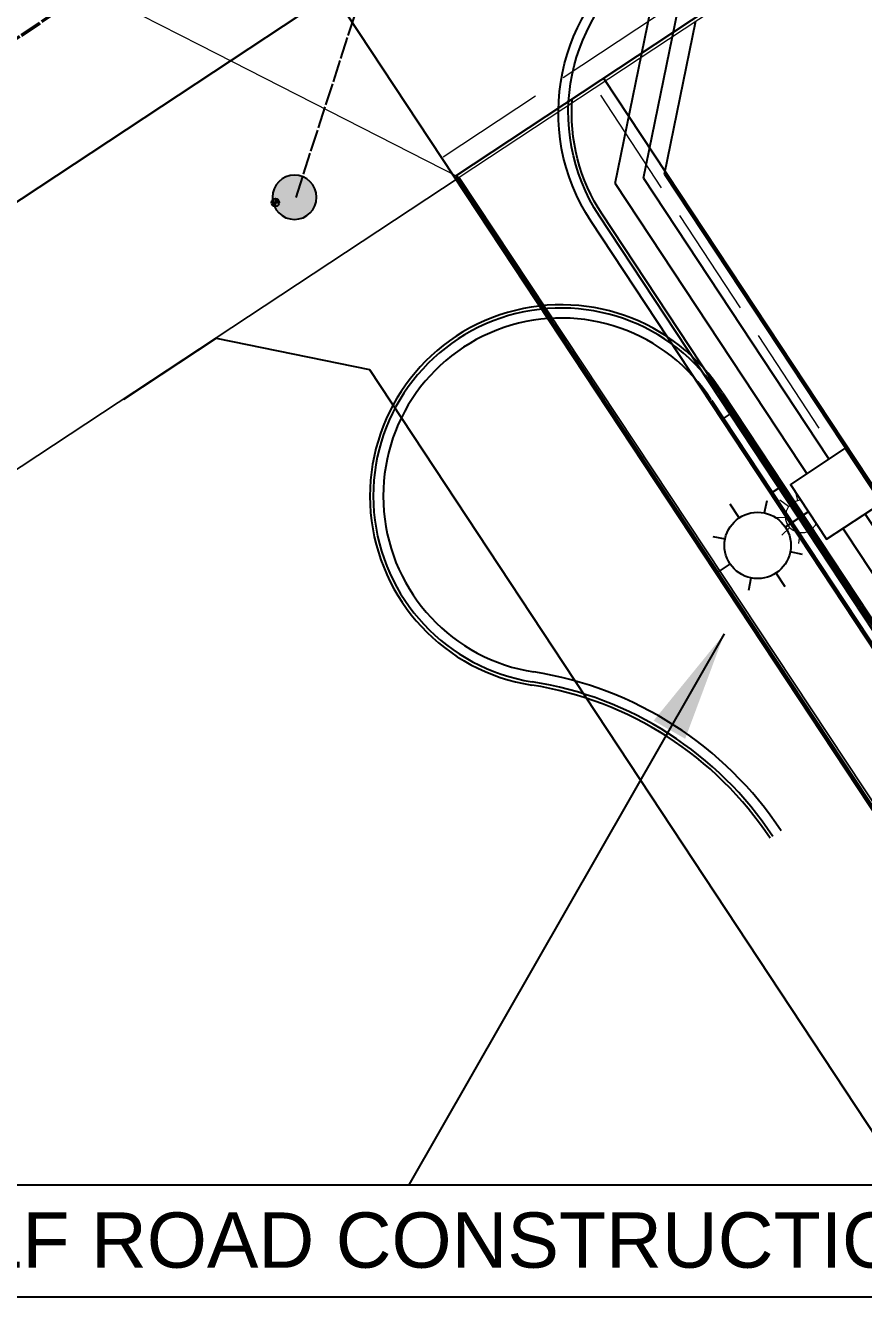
# Model space of a CAD drawing. Header units: metres. Extents: x 302064 to 304096, y 6268242 to 6271990.
# Drawn here: x 302943.7 to 302981.5, y 6271080.1 to 6271138.4 of the extents above; entities that cross this region are included whole.
import ezdxf
from ezdxf.enums import TextEntityAlignment as Align

# ---------------------------------------------------------------- set-up
doc = ezdxf.new("R2010")
doc.units = ezdxf.units.M
for name, pattern in [('Cable Exist OH', [1, 1, 0]), ('IE Trench LV', [6.5, 5, -1.5]), ('IECLTRLV', [6.5, 5, -1.5])]:
    doc.linetypes.add(name, pattern=pattern)
doc.layers.get('0').update_dxf_attribs({"color": 6})
for name, color, linetype in [('_User Miscellaneous1', 7, 'Continuous'), ('_User_LV_Exist', 7, 'Continuous'), ('BDY', 252, 'Continuous'), ('DEVELOP', 2, 'Continuous'), ('Equip_SP_SL_NEW', 7, 'Continuous'), ('Mains_HV_EXT', 1, 'Continuous'), ('Mains_LV_EXT', 5, 'Continuous'), ('Mains_SL_EXT', 3, 'Continuous'), ('ROAD_KERB', 253, 'Continuous'), ('ROAD_KERB-BACK', 8, 'Continuous'), ('ROAD_KERB-LIP', 8, 'Continuous'), ('SupportsOH_SP_TR_HV_LV_SL_EXT', 7, 'Continuous'), ('SupportsUG_SP_LV_SL_NEW', 7, 'Continuous'), ('XR01255_CC_DES$0$FOOTPATH', 252, 'Continuous'), ('XR01255_CC_DES$0$ROAD_CONTROL', 252, 'Continuous'), ('XR01255_CC_DES$0$ROAD_KERB', 252, 'Continuous'), ('XR01255_CC_DES$0$ROAD_KERB-BACK', 252, 'Continuous'), ('XR01255_CC_DES$0$ROAD_KERB-LIP', 252, 'Continuous'), ('XR01255_CC_LOT_LAYOUT$0$F_LOT', 252, 'Continuous'), ('XR01255_CC_LOT_LAYOUT$0$ST1_BDY', 252, 'Continuous'), ('XR01255_CC_SURVEY$0$SERVICES-ELECTRICTY', 1, 'Continuous')]:
    doc.layers.add(name, color=color, linetype=linetype)
for name, color, linetype, lineweight in [('Cadastre Land Parcels_SP_EXT', 7, 'Continuous', 5), ('Cadastre Roads_SP_EXT', 9, 'Continuous', 5), ('LH-LUM-L25', 1, 'Continuous', 0), ('LH-POL-Poles&Pendants', 1, 'Continuous', 0), ('Trench_SP_NEW', 7, 'IECLTRLV', 20)]:
    doc.layers.add(name, color=color, linetype=linetype, lineweight=lineweight)
doc.styles.add('POLE_LABEL', font='arial.ttf')
doc.styles.add('SL_LABEL', font='arial.ttf')
doc.styles.get("Standard").update_dxf_attribs({"font": 'arial.ttf'})
doc.dimstyles.get("Standard").update_dxf_attribs({"dimtxt": 0.18, "dimasz": 0.18, "dimexe": 0.18, "dimexo": 0.0625, "dimgap": 0.09, "dimtad": 0, "dimtih": 1, "dimtoh": 1, "dimdec": 4, "dimzin": 0, "dimdsep": 46, "dimtxsty": 'Standard', "dimcen": 0.09, "dimadec": 0, "dimazin": 0, "dimtfac": 1, "dimtdec": 4, "dimtofl": 0, "dimtmove": 0, "dimatfit": 3, "dimfxl": 1, "dimtolj": 1, "dimtzin": 0, "dimarcsym": 0})

# ---------------------------------------------------------------- blocks, each defined once
blk = doc.blocks.new('POLE_EXT')
blk.add_hatch(color=256).paths.add_polyline_path([(-1, 0, 1), (1, 0, 1)])
blk.add_lwpolyline([(-1, 0, 1), (1, 0, 1)], format="xyb", close=True)
for tag, height, flags, p in [('pNumber', 2.5, 8, (-17.84, 2.067)), ('OWNED_BY', 0.2, 9, (1.355, -0.4)), ('PARENT', 0.2, 9, (1.355, -0.6)), ('SPECIAL_USE', 0.2, 9, (1.355, -0.8)), ('STATE', 0.2, 9, (1.355, -1)), ('USAGE', 0.2, 9, (1.355, -1.2)), ('cLV', 0.2, 9, (1.355, -1.4)), ('hDepth', 0.2, 9, (1.355, -1.6)), ('hDia', 0.2, 9, (1.355, -1.8)), ('cHV', 0.2, 9, (1.355, -2)), ('LBRACKET', 0.2, 9, (1.355, -2.2)), ('LExisting', 0.2, 9, (1.355, -2.4)), ('LANTNUMBER', 0.2, 9, (1.355, -2.6)), ('LOther', 0.2, 9, (1.355, -2.8)), ('LRemove', 0.2, 9, (1.355, -3)), ('cLinedev', 0.2, 9, (1.355, -3.4)), ('LEGEND', 0.2, 9, (1.355, -3.2)), ('pExisting', 0.2, 9, (1.355, -3.8)), ('LOCATION', 0.2, 9, (1.355, -3.6)), ('PFNUMBER', 0.2, 9, (1.355, -4)), ('pFooting', 0.2, 9, (1.355, -4.4)), ('pNew', 0.2, 9, (1.355, -4.6)), ('NEWPFNUMBER', 0.2, 9, (1.355, -4.2)), ('pRelocate', 0.2, 9, (1.355, -5)), ('pRemove', 0.2, 9, (1.355, -5.2)), ('pReplace', 0.2, 9, (1.355, -5.4)), ('pStay', 0.2, 9, (1.355, -5.6)), ('pType', 0.2, 9, (1.355, -5.8)), ('cspan', 0.2, 9, (1.355, -6)), ('STREETNAME', 0.2, 9, (1.355, -6.2)), ('SUBURB', 0.2, 9, (1.355, -6.4)), ('OPERATED_BY', 0.2, 9, (1.355, -7.014)), ('NOTES', 0.2, 9, (1.355, -6.6)), ('MAINTAINED_BY', 0.2, 9, (1.355, -6.814))]:
    blk.add_attdef(tag, text='', height=height, dxfattribs=dict(flags=flags)).set_placement(p, align=Align.MIDDLE_LEFT)
at = {"style": 'POLE_LABEL'}
for tag, height, flags, p in [('ASSET_NUM', 2.5, 8, (2, 2)), ('STRUCTURE_PLANT_NUMBER', 0.2, 9, (1.355, 0.028)), ('STREET_CODE', 0.2, 9, (1.355, -0.2))]:
    blk.add_attdef(tag, text='', height=height, dxfattribs=dict(at, flags=flags)).set_placement(p, align=Align.MIDDLE_LEFT)
at = {"flags": 1}
blk.add_attdef('Z', (1.355, -7.328), '', height=0.2, dxfattribs=at)
blk = doc.blocks.new('A$C6F1F0823')
at = {"layer": 'BDY'}
for p, q in [((3.882, 91.562, 46.5), (66.677, 133.145, 46.5)), ((3.882, 91.562), (66.677, 133.145)), ((10.552, 95.979), (71.022, 4.408)), ((3.882, 91.562), (64.346, 0))]:
    blk.add_line(p, q, dxfattribs=at)
at = {"layer": 'ROAD_KERB'}
blk.add_line((15.803, 81.676), (67.828, 2.893), dxfattribs=at)
blk.add_lwpolyline([(16.354, 80.841), (18.559, 77.503)], dxfattribs=at)
blk.add_lwpolyline([(16.354, 80.841), (18.559, 77.503)], dxfattribs=at)
blk.add_lwpolyline([(16.354, 80.841), (18.559, 77.503)], dxfattribs=at)
blk.add_lwpolyline([(16.354, 80.841), (18.559, 77.503)], dxfattribs=at)
blk.add_lwpolyline([(16.354, 80.841), (18.559, 77.503)], dxfattribs=at)
blk.add_lwpolyline([(16.354, 80.841), (18.559, 77.503)], dxfattribs=at)
blk.add_lwpolyline([(16.354, 80.841), (18.559, 77.503)], dxfattribs=at)
blk.add_lwpolyline([(16.354, 80.841), (18.559, 77.503)], dxfattribs=at)
blk.add_lwpolyline([(16.354, 80.841), (18.559, 77.503)], dxfattribs=at)
blk.add_lwpolyline([(16.354, 80.841), (18.559, 77.503)], dxfattribs=at)
blk.add_lwpolyline([(16.354, 80.841), (18.559, 77.503)], dxfattribs=at)
blk.add_lwpolyline([(16.354, 80.841), (18.559, 77.503)], dxfattribs=at)
blk.add_lwpolyline([(16.354, 80.841), (18.559, 77.503)], dxfattribs=at)
blk.add_lwpolyline([(16.354, 80.841), (18.559, 77.503)], dxfattribs=at)
blk.add_lwpolyline([(16.354, 80.841), (18.559, 77.503)], dxfattribs=at)
blk.add_lwpolyline([(16.354, 80.841), (18.559, 77.503)], dxfattribs=at)
blk.add_lwpolyline([(16.354, 80.841), (18.559, 77.503)], dxfattribs=at)
blk.add_lwpolyline([(16.354, 80.841), (18.559, 77.503)], dxfattribs=at)
blk.add_lwpolyline([(16.354, 80.841), (18.559, 77.503)], dxfattribs=at)
blk.add_lwpolyline([(16.354, 80.841), (18.559, 77.503)], dxfattribs=at)
blk.add_lwpolyline([(16.354, 80.841), (18.559, 77.503)], dxfattribs=at)
blk.add_lwpolyline([(16.354, 80.841), (18.559, 77.503)], dxfattribs=at)
blk.add_lwpolyline([(16.354, 80.841), (18.559, 77.503)], dxfattribs=at)
blk.add_lwpolyline([(16.354, 80.841), (18.559, 77.503)], dxfattribs=at)
blk.add_lwpolyline([(16.354, 80.841), (18.559, 77.503)], dxfattribs=at)
blk.add_lwpolyline([(16.354, 80.841), (18.559, 77.503)], dxfattribs=at)
blk.add_lwpolyline([(16.354, 80.841), (18.559, 77.503)], dxfattribs=at)
blk.add_lwpolyline([(16.354, 80.841), (18.559, 77.503)], dxfattribs=at)
blk.add_lwpolyline([(16.354, 80.841), (18.559, 77.503)], dxfattribs=at)
blk.add_lwpolyline([(16.354, 80.841), (18.559, 77.503)], dxfattribs=at)
blk.add_lwpolyline([(16.354, 80.841), (18.559, 77.503)], dxfattribs=at)
blk.add_lwpolyline([(16.354, 80.841), (18.559, 77.503)], dxfattribs=at)
blk.add_lwpolyline([(16.354, 80.841), (18.559, 77.503)], dxfattribs=at)
blk.add_lwpolyline([(16.354, 80.841), (18.559, 77.503)], dxfattribs=at)
blk.add_lwpolyline([(16.354, 80.841), (18.559, 77.503)], dxfattribs=at)
blk.add_lwpolyline([(16.354, 80.841), (18.559, 77.503)], dxfattribs=at)
blk.add_lwpolyline([(16.354, 80.841), (18.559, 77.503)], dxfattribs=at)
blk.add_lwpolyline([(16.354, 80.841), (18.559, 77.503)], dxfattribs=at)
blk.add_lwpolyline([(16.354, 80.841), (18.559, 77.503)], dxfattribs=at)
blk.add_lwpolyline([(16.354, 80.841), (18.559, 77.503)], dxfattribs=at)
blk.add_lwpolyline([(16.354, 80.841), (18.559, 77.503)], dxfattribs=at)
blk.add_lwpolyline([(16.354, 80.841), (18.559, 77.503)], dxfattribs=at)
blk.add_lwpolyline([(16.354, 80.841), (18.559, 77.503)], dxfattribs=at)
blk.add_lwpolyline([(16.354, 80.841), (18.559, 77.503)], dxfattribs=at)
blk.add_lwpolyline([(16.354, 80.841), (18.559, 77.503)], dxfattribs=at)
blk.add_lwpolyline([(16.354, 80.841), (18.559, 77.503)], dxfattribs=at)
blk.add_lwpolyline([(16.354, 80.841), (18.559, 77.503)], dxfattribs=at)
blk.add_lwpolyline([(16.354, 80.841), (18.559, 77.503)], dxfattribs=at)
blk.add_lwpolyline([(16.354, 80.841), (18.559, 77.503)], dxfattribs=at)
blk.add_lwpolyline([(16.354, 80.841), (18.559, 77.503)], dxfattribs=at)
for centre, radius, start, end in [((8.647, 77.089), 8.5, 32.61849, 261.10125), ((4.858, 52.883), 16, 33.43927, 81.10125)]:
    blk.add_arc(centre, radius, start, end, dxfattribs=at)
at = {"layer": 'ROAD_KERB-BACK'}
blk.add_line((15.928, 81.759), (68.227, 2.562), dxfattribs=at)
for points in [[(16.379, 80.858), (16.63, 80.424)], [(16.379, 80.858), (16.63, 80.424)], [(16.379, 80.858), (16.63, 80.424)], [(16.379, 80.858), (16.63, 80.424)], [(16.379, 80.858), (16.63, 80.424)], [(16.379, 80.858), (16.63, 80.424)], [(16.379, 80.858), (16.63, 80.424)], [(16.379, 80.858), (16.63, 80.424)], [(16.379, 80.858), (16.63, 80.424)], [(16.379, 80.858), (16.63, 80.424)], [(16.379, 80.858), (16.63, 80.424)], [(16.379, 80.858), (16.63, 80.424)], [(16.379, 80.858), (16.63, 80.424)], [(16.379, 80.858), (16.63, 80.424)], [(16.379, 80.858), (16.63, 80.424)], [(16.379, 80.858), (16.63, 80.424)], [(16.379, 80.858), (16.63, 80.424)], [(16.379, 80.858), (16.63, 80.424)], [(16.379, 80.858), (16.63, 80.424)], [(16.379, 80.858), (16.63, 80.424)], [(16.379, 80.858), (16.63, 80.424)], [(16.379, 80.858), (16.63, 80.424)], [(16.379, 80.858), (16.63, 80.424)], [(16.379, 80.858), (16.63, 80.424)], [(16.379, 80.858), (16.63, 80.424)], [(16.379, 80.858), (16.63, 80.424)], [(16.379, 80.858), (16.63, 80.424)], [(16.379, 80.858), (16.63, 80.424)], [(16.379, 80.858), (16.63, 80.424)], [(16.379, 80.858), (16.63, 80.424)], [(16.379, 80.858), (16.63, 80.424)], [(16.379, 80.858), (16.63, 80.424)], [(16.379, 80.858), (16.63, 80.424)], [(16.379, 80.858), (16.63, 80.424)], [(16.379, 80.858), (16.63, 80.424)], [(16.379, 80.858), (16.63, 80.424)], [(16.379, 80.858), (16.63, 80.424)], [(16.379, 80.858), (16.63, 80.424)], [(16.379, 80.858), (16.63, 80.424)], [(16.379, 80.858), (16.63, 80.424)], [(16.379, 80.858), (16.63, 80.424)], [(16.379, 80.858), (16.63, 80.424)], [(16.379, 80.858), (16.63, 80.424)], [(16.379, 80.858), (16.63, 80.424)], [(16.379, 80.858), (16.63, 80.424)], [(16.379, 80.858), (16.63, 80.424)], [(16.379, 80.858), (16.63, 80.424)], [(16.379, 80.858), (16.63, 80.424)], [(16.379, 80.858), (16.63, 80.424)], [(16.379, 80.858), (16.63, 80.424)], [(16.479, 80.924), (18.684, 77.586)], [(16.479, 80.924), (18.684, 77.586)], [(16.479, 80.924), (18.684, 77.586)], [(16.479, 80.924), (18.684, 77.586)], [(16.479, 80.924), (18.684, 77.586)], [(16.479, 80.924), (18.684, 77.586)], [(16.479, 80.924), (18.684, 77.586)], [(16.479, 80.924), (18.684, 77.586)], [(16.479, 80.924), (18.684, 77.586)], [(16.479, 80.924), (18.684, 77.586)], [(16.479, 80.924), (18.684, 77.586)], [(16.479, 80.924), (18.684, 77.586)], [(16.479, 80.924), (18.684, 77.586)], [(16.479, 80.924), (18.684, 77.586)], [(16.479, 80.924), (18.684, 77.586)], [(16.479, 80.924), (18.684, 77.586)], [(16.479, 80.924), (18.684, 77.586)], [(16.479, 80.924), (18.684, 77.586)], [(16.479, 80.924), (18.684, 77.586)], [(16.479, 80.924), (18.684, 77.586)], [(16.479, 80.924), (18.684, 77.586)], [(16.479, 80.924), (18.684, 77.586)], [(16.479, 80.924), (18.684, 77.586)], [(16.479, 80.924), (18.684, 77.586)], [(16.479, 80.924), (18.684, 77.586)], [(16.479, 80.924), (18.684, 77.586)], [(16.479, 80.924), (18.684, 77.586)], [(16.479, 80.924), (18.684, 77.586)], [(16.479, 80.924), (18.684, 77.586)], [(16.479, 80.924), (18.684, 77.586)], [(16.479, 80.924), (18.684, 77.586)], [(16.479, 80.924), (18.684, 77.586)], [(16.479, 80.924), (18.684, 77.586)], [(16.479, 80.924), (18.684, 77.586)], [(16.479, 80.924), (18.684, 77.586)], [(16.479, 80.924), (18.684, 77.586)], [(16.479, 80.924), (18.684, 77.586)], [(16.479, 80.924), (18.684, 77.586)], [(16.479, 80.924), (18.684, 77.586)], [(16.479, 80.924), (18.684, 77.586)], [(16.479, 80.924), (18.684, 77.586)], [(16.479, 80.924), (18.684, 77.586)], [(16.479, 80.924), (18.684, 77.586)], [(16.479, 80.924), (18.684, 77.586)], [(16.479, 80.924), (18.684, 77.586)], [(16.479, 80.924), (18.684, 77.586)], [(16.479, 80.924), (18.684, 77.586)], [(16.479, 80.924), (18.684, 77.586)], [(16.479, 80.924), (18.684, 77.586)], [(16.479, 80.924), (18.684, 77.586)], [(16.63, 80.424), (16.755, 80.507)], [(16.63, 80.424), (16.755, 80.507)], [(16.63, 80.424), (16.755, 80.507)], [(16.63, 80.424), (16.755, 80.507)], [(16.63, 80.424), (16.755, 80.507)], [(16.63, 80.424), (16.755, 80.507)], [(16.63, 80.424), (16.755, 80.507)], [(16.63, 80.424), (16.755, 80.507)], [(16.63, 80.424), (16.755, 80.507)], [(16.63, 80.424), (16.755, 80.507)], [(16.63, 80.424), (16.755, 80.507)], [(16.63, 80.424), (16.755, 80.507)], [(16.63, 80.424), (16.755, 80.507)], [(16.63, 80.424), (16.755, 80.507)], [(16.63, 80.424), (16.755, 80.507)], [(16.63, 80.424), (16.755, 80.507)], [(16.63, 80.424), (16.755, 80.507)], [(16.63, 80.424), (16.755, 80.507)], [(16.63, 80.424), (16.755, 80.507)], [(16.63, 80.424), (16.755, 80.507)], [(16.63, 80.424), (16.755, 80.507)], [(16.63, 80.424), (16.755, 80.507)], [(16.63, 80.424), (16.755, 80.507)], [(16.63, 80.424), (16.755, 80.507)], [(16.63, 80.424), (16.755, 80.507)], [(16.63, 80.424), (16.755, 80.507)], [(16.63, 80.424), (16.755, 80.507)], [(16.63, 80.424), (16.755, 80.507)], [(16.63, 80.424), (16.755, 80.507)], [(16.63, 80.424), (16.755, 80.507)], [(16.63, 80.424), (16.755, 80.507)], [(16.63, 80.424), (16.755, 80.507)], [(16.63, 80.424), (16.755, 80.507)], [(16.63, 80.424), (16.755, 80.507)], [(16.63, 80.424), (16.755, 80.507)], [(16.63, 80.424), (16.755, 80.507)], [(16.63, 80.424), (16.755, 80.507)], [(16.63, 80.424), (16.755, 80.507)], [(16.63, 80.424), (16.755, 80.507)], [(16.63, 80.424), (16.755, 80.507)], [(16.63, 80.424), (16.755, 80.507)], [(16.63, 80.424), (16.755, 80.507)], [(16.63, 80.424), (16.755, 80.507)], [(16.63, 80.424), (16.755, 80.507)], [(16.63, 80.424), (16.755, 80.507)], [(16.63, 80.424), (16.755, 80.507)], [(16.63, 80.424), (16.755, 80.507)], [(16.63, 80.424), (16.755, 80.507)], [(16.63, 80.424), (16.755, 80.507)], [(16.63, 80.424), (16.755, 80.507)], [(18.283, 77.921), (18.408, 78.003)], [(18.283, 77.921), (18.408, 78.003)], [(18.283, 77.921), (18.408, 78.003)], [(18.283, 77.921), (18.408, 78.003)], [(18.283, 77.921), (18.408, 78.003)], [(18.283, 77.921), (18.408, 78.003)], [(18.283, 77.921), (18.408, 78.003)], [(18.283, 77.921), (18.408, 78.003)], [(18.283, 77.921), (18.408, 78.003)], [(18.283, 77.921), (18.408, 78.003)], [(18.283, 77.921), (18.408, 78.003)], [(18.283, 77.921), (18.408, 78.003)], [(18.283, 77.921), (18.408, 78.003)], [(18.283, 77.921), (18.408, 78.003)], [(18.283, 77.921), (18.408, 78.003)], [(18.283, 77.921), (18.408, 78.003)], [(18.283, 77.921), (18.408, 78.003)], [(18.283, 77.921), (18.408, 78.003)], [(18.283, 77.921), (18.408, 78.003)], [(18.283, 77.921), (18.408, 78.003)], [(18.283, 77.921), (18.408, 78.003)], [(18.283, 77.921), (18.408, 78.003)], [(18.283, 77.921), (18.408, 78.003)], [(18.283, 77.921), (18.408, 78.003)], [(18.283, 77.921), (18.408, 78.003)], [(18.283, 77.921), (18.408, 78.003)], [(18.283, 77.921), (18.408, 78.003)], [(18.283, 77.921), (18.408, 78.003)], [(18.283, 77.921), (18.408, 78.003)], [(18.283, 77.921), (18.408, 78.003)], [(18.283, 77.921), (18.408, 78.003)], [(18.283, 77.921), (18.408, 78.003)], [(18.283, 77.921), (18.408, 78.003)], [(18.283, 77.921), (18.408, 78.003)], [(18.283, 77.921), (18.408, 78.003)], [(18.283, 77.921), (18.408, 78.003)], [(18.283, 77.921), (18.408, 78.003)], [(18.283, 77.921), (18.408, 78.003)], [(18.283, 77.921), (18.408, 78.003)], [(18.283, 77.921), (18.408, 78.003)], [(18.283, 77.921), (18.408, 78.003)], [(18.283, 77.921), (18.408, 78.003)], [(18.283, 77.921), (18.408, 78.003)], [(18.283, 77.921), (18.408, 78.003)], [(18.283, 77.921), (18.408, 78.003)], [(18.283, 77.921), (18.408, 78.003)], [(18.283, 77.921), (18.408, 78.003)], [(18.283, 77.921), (18.408, 78.003)], [(18.283, 77.921), (18.408, 78.003)], [(18.283, 77.921), (18.408, 78.003)], [(18.283, 77.921), (18.584, 77.52)], [(18.283, 77.921), (18.584, 77.52)], [(18.283, 77.921), (18.584, 77.52)], [(18.283, 77.921), (18.584, 77.52)], [(18.283, 77.921), (18.584, 77.52)], [(18.283, 77.921), (18.584, 77.52)], [(18.283, 77.921), (18.584, 77.52)], [(18.283, 77.921), (18.584, 77.52)], [(18.283, 77.921), (18.584, 77.52)], [(18.283, 77.921), (18.584, 77.52)], [(18.283, 77.921), (18.584, 77.52)], [(18.283, 77.921), (18.584, 77.52)], [(18.283, 77.921), (18.584, 77.52)], [(18.283, 77.921), (18.584, 77.52)], [(18.283, 77.921), (18.584, 77.52)], [(18.283, 77.921), (18.584, 77.52)], [(18.283, 77.921), (18.584, 77.52)], [(18.283, 77.921), (18.584, 77.52)], [(18.283, 77.921), (18.584, 77.52)], [(18.283, 77.921), (18.584, 77.52)], [(18.283, 77.921), (18.584, 77.52)], [(18.283, 77.921), (18.584, 77.52)], [(18.283, 77.921), (18.584, 77.52)], [(18.283, 77.921), (18.584, 77.52)], [(18.283, 77.921), (18.584, 77.52)], [(18.283, 77.921), (18.584, 77.52)], [(18.283, 77.921), (18.584, 77.52)], [(18.283, 77.921), (18.584, 77.52)], [(18.283, 77.921), (18.584, 77.52)], [(18.283, 77.921), (18.584, 77.52)], [(18.283, 77.921), (18.584, 77.52)], [(18.283, 77.921), (18.584, 77.52)], [(18.283, 77.921), (18.584, 77.52)], [(18.283, 77.921), (18.584, 77.52)], [(18.283, 77.921), (18.584, 77.52)], [(18.283, 77.921), (18.584, 77.52)], [(18.283, 77.921), (18.584, 77.52)], [(18.283, 77.921), (18.584, 77.52)], [(18.283, 77.921), (18.584, 77.52)], [(18.283, 77.921), (18.584, 77.52)], [(18.283, 77.921), (18.584, 77.52)], [(18.283, 77.921), (18.584, 77.52)], [(18.283, 77.921), (18.584, 77.52)], [(18.283, 77.921), (18.584, 77.52)], [(18.283, 77.921), (18.584, 77.52)], [(18.283, 77.921), (18.584, 77.52)], [(18.283, 77.921), (18.584, 77.52)], [(18.283, 77.921), (18.584, 77.52)], [(18.283, 77.921), (18.584, 77.52)], [(18.283, 77.921), (18.584, 77.52)]]:
    blk.add_lwpolyline(points, dxfattribs=at)
for centre, radius, start, end in [((8.647, 77.089), 8.65, 32.61849, 261.10125), ((4.858, 52.883), 15.85, 33.43927, 81.10125)]:
    blk.add_arc(centre, radius, start, end, dxfattribs=at)
at = {"layer": 'ROAD_KERB-LIP'}
blk.add_line((15.428, 81.428), (67.453, 2.645), dxfattribs=at)
for points in [[(15.979, 80.593), (16.479, 80.924)], [(15.979, 80.593), (16.479, 80.924)], [(15.979, 80.593), (16.479, 80.924)], [(15.979, 80.593), (16.479, 80.924)], [(15.979, 80.593), (16.479, 80.924)], [(15.979, 80.593), (16.479, 80.924)], [(15.979, 80.593), (16.479, 80.924)], [(15.979, 80.593), (16.479, 80.924)], [(15.979, 80.593), (16.479, 80.924)], [(15.979, 80.593), (16.479, 80.924)], [(15.979, 80.593), (16.479, 80.924)], [(15.979, 80.593), (16.479, 80.924)], [(15.979, 80.593), (16.479, 80.924)], [(15.979, 80.593), (16.479, 80.924)], [(15.979, 80.593), (16.479, 80.924)], [(15.979, 80.593), (16.479, 80.924)], [(15.979, 80.593), (16.479, 80.924)], [(15.979, 80.593), (16.479, 80.924)], [(15.979, 80.593), (16.479, 80.924)], [(15.979, 80.593), (16.479, 80.924)], [(15.979, 80.593), (16.479, 80.924)], [(15.979, 80.593), (16.479, 80.924)], [(15.979, 80.593), (16.479, 80.924)], [(15.979, 80.593), (16.479, 80.924)], [(15.979, 80.593), (16.479, 80.924)], [(15.979, 80.593), (16.479, 80.924)], [(15.979, 80.593), (16.479, 80.924)], [(15.979, 80.593), (16.479, 80.924)], [(15.979, 80.593), (16.479, 80.924)], [(15.979, 80.593), (16.479, 80.924)], [(15.979, 80.593), (16.479, 80.924)], [(15.979, 80.593), (16.479, 80.924)], [(15.979, 80.593), (16.479, 80.924)], [(15.979, 80.593), (16.479, 80.924)], [(15.979, 80.593), (16.479, 80.924)], [(15.979, 80.593), (16.479, 80.924)], [(15.979, 80.593), (16.479, 80.924)], [(15.979, 80.593), (16.479, 80.924)], [(15.979, 80.593), (16.479, 80.924)], [(15.979, 80.593), (16.479, 80.924)], [(15.979, 80.593), (16.479, 80.924)], [(15.979, 80.593), (16.479, 80.924)], [(15.979, 80.593), (16.479, 80.924)], [(15.979, 80.593), (16.479, 80.924)], [(15.979, 80.593), (16.479, 80.924)], [(15.979, 80.593), (16.479, 80.924)], [(15.979, 80.593), (16.479, 80.924)], [(15.979, 80.593), (16.479, 80.924)], [(15.979, 80.593), (16.479, 80.924)], [(15.979, 80.593), (16.479, 80.924)], [(15.979, 80.593), (18.183, 77.256)], [(15.979, 80.593), (18.183, 77.256)], [(15.979, 80.593), (18.183, 77.256)], [(15.979, 80.593), (18.183, 77.256)], [(15.979, 80.593), (18.183, 77.256)], [(15.979, 80.593), (18.183, 77.256)], [(15.979, 80.593), (18.183, 77.256)], [(15.979, 80.593), (18.183, 77.256)], [(15.979, 80.593), (18.183, 77.256)], [(15.979, 80.593), (18.183, 77.256)], [(15.979, 80.593), (18.183, 77.256)], [(15.979, 80.593), (18.183, 77.256)], [(15.979, 80.593), (18.183, 77.256)], [(15.979, 80.593), (18.183, 77.256)], [(15.979, 80.593), (18.183, 77.256)], [(15.979, 80.593), (18.183, 77.256)], [(15.979, 80.593), (18.183, 77.256)], [(15.979, 80.593), (18.183, 77.256)], [(15.979, 80.593), (18.183, 77.256)], [(15.979, 80.593), (18.183, 77.256)], [(15.979, 80.593), (18.183, 77.256)], [(15.979, 80.593), (18.183, 77.256)], [(15.979, 80.593), (18.183, 77.256)], [(15.979, 80.593), (18.183, 77.256)], [(15.979, 80.593), (18.183, 77.256)], [(15.979, 80.593), (18.183, 77.256)], [(15.979, 80.593), (18.183, 77.256)], [(15.979, 80.593), (18.183, 77.256)], [(15.979, 80.593), (18.183, 77.256)], [(15.979, 80.593), (18.183, 77.256)], [(15.979, 80.593), (18.183, 77.256)], [(15.979, 80.593), (18.183, 77.256)], [(15.979, 80.593), (18.183, 77.256)], [(15.979, 80.593), (18.183, 77.256)], [(15.979, 80.593), (18.183, 77.256)], [(15.979, 80.593), (18.183, 77.256)], [(15.979, 80.593), (18.183, 77.256)], [(15.979, 80.593), (18.183, 77.256)], [(15.979, 80.593), (18.183, 77.256)], [(15.979, 80.593), (18.183, 77.256)], [(15.979, 80.593), (18.183, 77.256)], [(15.979, 80.593), (18.183, 77.256)], [(15.979, 80.593), (18.183, 77.256)], [(15.979, 80.593), (18.183, 77.256)], [(15.979, 80.593), (18.183, 77.256)], [(15.979, 80.593), (18.183, 77.256)], [(15.979, 80.593), (18.183, 77.256)], [(15.979, 80.593), (18.183, 77.256)], [(15.979, 80.593), (18.183, 77.256)], [(15.979, 80.593), (18.183, 77.256)], [(18.684, 77.586), (18.183, 77.256)], [(18.684, 77.586), (18.183, 77.256)], [(18.684, 77.586), (18.183, 77.256)], [(18.684, 77.586), (18.183, 77.256)], [(18.684, 77.586), (18.183, 77.256)], [(18.684, 77.586), (18.183, 77.256)], [(18.684, 77.586), (18.183, 77.256)], [(18.684, 77.586), (18.183, 77.256)], [(18.684, 77.586), (18.183, 77.256)], [(18.684, 77.586), (18.183, 77.256)], [(18.684, 77.586), (18.183, 77.256)], [(18.684, 77.586), (18.183, 77.256)], [(18.684, 77.586), (18.183, 77.256)], [(18.684, 77.586), (18.183, 77.256)], [(18.684, 77.586), (18.183, 77.256)], [(18.684, 77.586), (18.183, 77.256)], [(18.684, 77.586), (18.183, 77.256)], [(18.684, 77.586), (18.183, 77.256)], [(18.684, 77.586), (18.183, 77.256)], [(18.684, 77.586), (18.183, 77.256)], [(18.684, 77.586), (18.183, 77.256)], [(18.684, 77.586), (18.183, 77.256)], [(18.684, 77.586), (18.183, 77.256)], [(18.684, 77.586), (18.183, 77.256)], [(18.684, 77.586), (18.183, 77.256)], [(18.684, 77.586), (18.183, 77.256)], [(18.684, 77.586), (18.183, 77.256)], [(18.684, 77.586), (18.183, 77.256)], [(18.684, 77.586), (18.183, 77.256)], [(18.684, 77.586), (18.183, 77.256)], [(18.684, 77.586), (18.183, 77.256)], [(18.684, 77.586), (18.183, 77.256)], [(18.684, 77.586), (18.183, 77.256)], [(18.684, 77.586), (18.183, 77.256)], [(18.684, 77.586), (18.183, 77.256)], [(18.684, 77.586), (18.183, 77.256)], [(18.684, 77.586), (18.183, 77.256)], [(18.684, 77.586), (18.183, 77.256)], [(18.684, 77.586), (18.183, 77.256)], [(18.684, 77.586), (18.183, 77.256)], [(18.684, 77.586), (18.183, 77.256)], [(18.684, 77.586), (18.183, 77.256)], [(18.684, 77.586), (18.183, 77.256)], [(18.684, 77.586), (18.183, 77.256)], [(18.684, 77.586), (18.183, 77.256)], [(18.684, 77.586), (18.183, 77.256)], [(18.684, 77.586), (18.183, 77.256)], [(18.684, 77.586), (18.183, 77.256)], [(18.684, 77.586), (18.183, 77.256)], [(18.684, 77.586), (18.183, 77.256)]]:
    blk.add_lwpolyline(points, dxfattribs=at)
for centre, radius, start, end in [((8.647, 77.089), 8.05, 32.61849, 261.10125), ((4.858, 52.883), 16.45, 33.43927, 81.10125)]:
    blk.add_arc(centre, radius, start, end, dxfattribs=at)
blk = doc.blocks.new('A$C07AF69C9')
at = {"layer": 'XR01255_CC_SURVEY$0$SERVICES-ELECTRICTY'}
h = blk.add_hatch(color=256, dxfattribs=at)
h.dxf.hatch_style = 1
h.paths.add_polyline_path([(28.091, 112.658), (27.916, 112.658, 0.414214), (28.091, 112.483)])
h.paths.add_polyline_path([(28.091, 112.833), (28.091, 112.658), (28.266, 112.658, 0.414214)])
at = {"layer": 'XR01255_CC_DES$0$FOOTPATH'}
for p, q in [((43.45, 113.509), (45.213, 122.145)), ((44.725, 113.755), (46.29, 121.419)), ((44.725, 113.755), (102.549, 26.097)), ((43.45, 113.509), (101.548, 25.436))]:
    blk.add_line(p, q, dxfattribs=at)
at = {"layer": 'XR01255_CC_DES$0$ROAD_CONTROL'}
blk.add_line((30.694, 122.131), (96.623, 22.188), dxfattribs=at)
blk.add_lwpolyline([(131.966, 189.031), (-0.002, 101.854)], dxfattribs=at)
at = {"layer": 'XR01255_CC_DES$0$ROAD_KERB'}
blk.add_lwpolyline([(42.737, 112.046, -0.414025), (45.147, 123.819), (97.438, 158.362, -0.414402), (109.219, 155.95), (166.818, 68.634)], format="xyb", dxfattribs=at)
blk.add_lwpolyline([(100.379, 24.666), (42.737, 112.046)], dxfattribs=at)
at = {"layer": 'XR01255_CC_DES$0$ROAD_KERB-BACK'}
blk.add_lwpolyline([(42.862, 112.129, -0.165949), (41.506, 117.35)], format="xyb", dxfattribs=at)
blk.add_lwpolyline([(100.504, 24.748), (42.862, 112.129)], dxfattribs=at)
at = {"layer": 'XR01255_CC_DES$0$ROAD_KERB-LIP'}
blk.add_lwpolyline([(42.362, 111.798, -0.414025), (44.899, 124.194), (97.19, 158.737, -0.414402), (109.594, 156.198), (167.193, 68.882)], format="xyb", dxfattribs=at)
blk.add_lwpolyline([(100.003, 24.418), (42.362, 111.798)], dxfattribs=at)
at = {"layer": 'XR01255_CC_LOT_LAYOUT$0$F_LOT'}
blk.add_lwpolyline([(21.248, 103.762), (25.417, 106.522), (32.339, 105.108), (101.678, -0.004)], dxfattribs=at)
at = {"layer": 'XR01255_CC_LOT_LAYOUT$0$ST1_BDY'}
for q in [(47.097, 120.874), (103.301, 26.593)]:
    blk.add_line((45.681, 113.94), q, dxfattribs=at)
at = {"layer": 'XR01255_CC_SURVEY$0$SERVICES-ELECTRICTY'}
for p, q in [((27.916, 112.658), (28.266, 112.658)), ((28.091, 112.483), (28.091, 112.833))]:
    blk.add_line(p, q, dxfattribs=at)
blk.add_circle((28.091, 112.658), 0.175, dxfattribs=at)
blk.add_blockref('A$C6F1F0823', (32.368, 22.293))
blk = doc.blocks.new('A$C70F866E6')
at = {"layer": 'LH-LUM-L25', "color": 1, "extrusion": (0.072752, 0.047992, 0.996195)}
for p, q in [((0.03026, 0.051187, 0.007478), (0.030145, 0.051665, 0.007463)), ((0.03076, 0.051127, 0.007444), (0.030979, 0.051567, 0.007407)), ((0.02984, 0.050909, 0.007522), (0.029446, 0.051203, 0.007537)), ((0.029736, 0.050711, 0.007539), (0.029698, 0.050523, 0.007551)), ((0.029821, 0.050883, 0.007525), (0.029736, 0.050711, 0.007539)), ((0.029949, 0.051027, 0.007508), (0.029821, 0.050883, 0.007525)), ((0.030109, 0.051133, 0.007492), (0.029949, 0.051027, 0.007508)), ((0.030292, 0.051193, 0.007475), (0.030109, 0.051133, 0.007492)), ((0.030483, 0.051204, 0.007461), (0.030292, 0.051193, 0.007475)), ((0.030672, 0.051165, 0.007449), (0.030483, 0.051204, 0.007461)), ((0.030843, 0.051079, 0.007441), (0.030672, 0.051165, 0.007449)), ((0.030988, 0.050951, 0.007436), (0.030843, 0.051079, 0.007441)), ((0.031094, 0.05079, 0.007436), (0.030988, 0.050951, 0.007436)), ((0.031155, 0.050607, 0.007441), (0.031094, 0.05079, 0.007436)), ((0.031107, 0.050761, 0.007437), (0.031557, 0.050955, 0.007394)), ((0.029697, 0.050426, 0.007556), (0.029208, 0.050398, 0.007593)), ((0.029698, 0.050523, 0.007551), (0.029709, 0.050331, 0.007559)), ((0.029709, 0.050331, 0.007559), (0.02977, 0.050148, 0.007564)), ((0.02977, 0.050148, 0.007564), (0.029818, 0.050064, 0.007564)), ((0.030391, 0.050532, 0.0075), (0.03037, 0.050428, 0.007507)), ((0.030494, 0.05051, 0.007493), (0.03037, 0.050428, 0.007507)), ((0.03037, 0.050428, 0.007507), (0.030473, 0.050406, 0.0075)), ((0.030473, 0.050406, 0.0075), (0.030391, 0.050532, 0.0075)), ((0.031043, 0.050055, 0.007475), (0.031128, 0.050226, 0.007461)), ((0.031128, 0.050226, 0.007461), (0.031166, 0.050415, 0.007449)), ((0.031138, 0.050257, 0.007459), (0.031608, 0.050116, 0.007431)), ((0.031166, 0.050415, 0.007449), (0.031155, 0.050607, 0.007441)), ((0.029898, 0.049963, 0.007563), (0.029542, 0.049626, 0.007606)), ((0.029818, 0.050064, 0.007564), (0.029876, 0.049987, 0.007564)), ((0.029876, 0.049987, 0.007564), (0.030021, 0.049859, 0.007559)), ((0.030021, 0.049859, 0.007559), (0.030192, 0.049773, 0.007551)), ((0.030192, 0.049773, 0.007551), (0.030381, 0.049734, 0.007539)), ((0.030349, 0.049736, 0.007541), (0.030293, 0.049249, 0.007569)), ((0.030381, 0.049734, 0.007539), (0.030572, 0.049745, 0.007525)), ((0.030572, 0.049745, 0.007525), (0.030755, 0.049805, 0.007508)), ((0.030755, 0.049805, 0.007508), (0.030915, 0.049911, 0.007492)), ((0.030838, 0.049853, 0.0075), (0.031109, 0.049442, 0.0075)), ((0.030915, 0.049911, 0.007492), (0.031043, 0.050055, 0.007475))]:
    blk.add_line(p, q, dxfattribs=at)
at = {"layer": 'LH-POL-Poles&Pendants', "color": 1}
blk.add_line((0.032936, 0.052121, 0.0075), (0.030432, 0.050469, 0.0075), dxfattribs=at)
blk = doc.blocks.new('*U80')
for p, q in [((0, 5.718), (0, 6.468)), ((-1.459, 5.676), (-1.061, 5.278)), ((1.458, 5.676), (1.06, 5.278)), ((-2.25, 4.218), (-1.5, 4.218)), ((1.5, 4.218), (2.25, 4.218)), ((-1.459, 2.759), (-1.061, 3.157)), ((1.458, 2.759), (1.06, 3.157)), ((0, 0), (0, 2.721)), ((0, 0), (0, 0))]:
    blk.add_line(p, q)
blk.add_circle((0, 4.218), 1.5)
at = {"style": 'SL_LABEL'}
for tag, height, flags, p in [('ASSET_NUM', 2.5, 8, (2, 2)), ('STREET_CODE', 0.2, 9, (0, -0.2))]:
    blk.add_attdef(tag, text='', height=height, dxfattribs=dict(at, flags=flags)).set_placement(p, align=Align.MIDDLE_LEFT)
for tag, p, flags in [('Z', (0, 0), 1), ('OPERATED_BY', (0, -9.607), 9)]:
    blk.add_attdef(tag, p, '', height=0.2, dxfattribs=dict(flags=flags))
for tag, height, flags, p in [('CONSTRUCTED_VOLTAGE', 0.2, 9, (0, -0.4)), ('CONTROL_TYPE', 0.2, 9, (0, -0.6)), ('LANTERN_PURPOSE', 0.2, 9, (0, -0.8)), ('LANTERN_TYPE', 0.2, 9, (0, -1)), ('NO_PHASES', 0.2, 9, (0, -1.2)), ('OPERATING_VOLTAGE', 0.2, 9, (0, -1.4)), ('ORIENTATION', 0.2, 9, (0, -1.6)), ('OWNED_BY', 0.2, 9, (0, -1.8)), ('LNUMBER', 2.5, 8, (1.2, -2.8)), ('STATE', 0.2, 9, (0, -2)), ('CEXIST', 0.2, 9, (0, -2.4)), ('USAGE', 0.2, 9, (0, -2.2)), ('CNEW', 0.2, 9, (0, -2.6)), ('CNUMBER', 0.2, 9, (0, -2.8)), ('CREMOVE', 0.2, 9, (0, -3)), ('CREPLACE', 0.2, 9, (0, -3.2)), ('LKINGHEIGHT', 0.2, 9, (0, -3.4)), ('LBRACKET', 0.2, 9, (0, -3.6)), ('LBRACKETVOCAB', 0.2, 9, (0, -3.8)), ('LCATEGORY', 0.2, 9, (0, -4)), ('LCHARGE1', 0.2, 9, (0, -4.2)), ('LCHARGE1PERCENT', 0.2, 9, (0, -4.4)), ('LCHARGE2', 0.2, 9, (0, -4.6)), ('LCHARGE2PERCENT', 0.2, 9, (0, -4.8)), ('LCHARGE3', 0.2, 9, (0, -5)), ('LCHARGE3PERCENT', 0.2, 9, (0, -5.2)), ('LEXIST', 0.2, 9, (0, -5.4)), ('LLAMP', 0.2, 9, (0, -5.6)), ('LLAMPVOCAB', 0.2, 9, (0, -5.8)), ('LMAST', 0.2, 9, (0, -6)), ('LMASTVOCAB', 0.2, 9, (0, -6.2)), ('LNEW', 0.2, 9, (0, -6.4)), ('LANTNUMBER', 0.2, 9, (0, -6.6)), ('LOUTREACH', 0.2, 9, (0, -7)), ('LOUTREACHVOCAB', 0.2, 9, (0, -7.2)), ('LRATECODE', 0.2, 9, (0, -7.4)), ('LREMOVE', 0.2, 9, (0, -7.6)), ('LREPLACE', 0.2, 9, (0, -7.8)), ('LTYPE', 0.2, 9, (0, -8)), ('LTYPEVOCAB', 0.2, 9, (0, -8.2)), ('SUBURB', 0.2, 9, (0, -8.6)), ('STREETNAME', 0.2, 9, (0, -8.8)), ('LEGEND', 0.2, 9, (0, -8.4)), ('LOCATION', 0.2, 9, (0, -9)), ('NOTES', 0.2, 9, (0, -9.2)), ('MAINTAINED_BY', 0.2, 9, (0, -9.863))]:
    blk.add_attdef(tag, text='', height=height, dxfattribs=dict(flags=flags)).set_placement(p, align=Align.MIDDLE_LEFT)
blk = doc.blocks.new('COLUMN_NEW')
for tag, height, flags, p in [('ASSET_NUM', 2.5, 8, (2, 2)), ('STREETNAME', 0.2, 9, (1.5, -2)), ('LOCATION', 0.2, 9, (1.5, -2.2)), ('NOTES', 0.2, 9, (1.5, -2.4)), ('Z', 0.2, 1, (1.5, -2.8)), ('LABEL_ALIGNMENT', 0.2, 9, (1.5, -2.6))]:
    blk.add_attdef(tag, text='', height=height, dxfattribs=dict(flags=flags)).set_placement(p, align=Align.MIDDLE_LEFT)
blk.add_wipeout([(-1.485, -1.485), (1.485, -1.485), (1.485, 1.485), (-1.485, 1.485)])
at = {"lineweight": -3}
blk.add_lwpolyline([(-1.485, -1.485), (1.485, -1.485), (1.485, 1.485), (-1.485, 1.485)], close=True, dxfattribs=at)
at = {"style": 'POLE_LABEL', "flags": 9}
blk.add_attdef('STRUCTURE_PLANT_NUMBER', text='', height=0.2, dxfattribs=at).set_placement((1.5, 0.242), align=Align.MIDDLE_LEFT)
at = {"flags": 9}
for tag, p in [('STREET_CODE', (1.5, 0)), ('OWNED_BY', (1.5, -0.4)), ('OPERATED_BY', (1.5, -0.6)), ('COLUMN_TYPE', (1.5, -0.2)), ('STATE', (1.5, -1)), ('USAGE', (1.5, -1.2)), ('MAINTAINED_BY', (1.5, -0.8)), ('SUBURB', (1.5, -1.8)), ('LEGEND', (1.5, -1.4)), ('PARENT', (1.5, -1.6))]:
    blk.add_attdef(tag, text='', height=0.2, dxfattribs=at).set_placement(p, align=Align.MIDDLE_LEFT)

msp = doc.modelspace()

# ---------------------------------------------------------------- linework, layer by layer
at = {"layer": '_User_LV_Exist', "linetype": 'Cable Exist OH'}
for points in [[(302925.194, 6271125.689), (302962.3908, 6271150.7106)], [(302955.8654, 6271130.6085), (302962.4014, 6271150.8608)]]:
    msp.add_lwpolyline(points, dxfattribs=at)
at = {"layer": 'Cadastre Land Parcels_SP_EXT', "linetype": 'Continuous'}
for points in [[(303090.76, 6271084.541), (303030.427, 6271175.862), (302974.067, 6271138.657), (302963.233, 6271131.505), (303023.65, 6271040.271), (303090.76, 6271084.541)], [(303023.65, 6271040.271), (302963.233, 6271131.505), (302896.524, 6271087.489), (302956.73, 6270996.069), (303023.65, 6271040.271)]]:
    msp.add_lwpolyline(points, close=True, dxfattribs=at)
at = {"layer": 'Cadastre Roads_SP_EXT', "linetype": 'Continuous'}
msp.add_lwpolyline([(302963.233, 6271131.505), (302951.518, 6271137.49), (302942.637, 6271142.027), (302927.318, 6271132.024), (302912.002, 6271122.017), (302898.783, 6271113.384), (302885.159, 6271104.513), (302871.716, 6271095.737), (302858.467, 6271087.063), (302845.421, 6271078.524), (302829.936, 6271068.425), (302814.318, 6271058.215), (302821.172, 6271051.372), (302829.413, 6271043.141), (302896.524, 6271087.489), (302963.233, 6271131.505)], close=True, dxfattribs=at)
at = {"layer": 'Mains_HV_EXT', "linetype": 'Cable Exist OH'}
msp.add_lwpolyline([(302925.1939, 6271125.689), (302968.2862, 6271154.5266), (302990.0961, 6271169.122), (303021.231, 6271191.7853)], dxfattribs=at)
at = {"layer": 'Mains_LV_EXT', "linetype": 'Cable Exist OH'}
msp.add_lwpolyline([(302925.194, 6271125.689), (302968.263, 6271154.498)], dxfattribs=at)
at = {"layer": 'Mains_SL_EXT', "linetype": 'Cable Exist OH'}
msp.add_lwpolyline([(302892.307, 6271104.401), (302925.194, 6271125.689), (302968.263, 6271154.498)], dxfattribs=at)
at = {"layer": 'Trench_SP_NEW', "linetype": 'IE Trench LV', "flags": 128}
for points in [[(302962.5232, 6271132.4494), (303007.621, 6271162.2664)], [(303029.4095, 6271044.0744), (302969.416, 6271135.5867)]]:
    msp.add_lwpolyline(points, dxfattribs=at)

# ---------------------------------------------------------------- block references
at = {"layer": 'Defpoints', "xscale": 1000, "yscale": 1000, "zscale": 1000}
msp.add_blockref('A$C70F866E6', (302948.2868, 6271065.7181), dxfattribs=at)
at = {"layer": 'DEVELOP'}
msp.add_blockref('A$C07AF69C9', (302926.842, 6271017.7237), dxfattribs=at)
at = {"layer": 'Equip_SP_SL_NEW', "rotation": 123.6319973814984}
msp.add_blockref('*U80', (302980.2439, 6271117.209), dxfattribs=at)
at = {"layer": 'SupportsOH_SP_TR_HV_LV_SL_EXT'}
msp.add_blockref('POLE_EXT', (302955.7973, 6271130.6143), dxfattribs=at)

# ---------------------------------------------------------------- next in the draw order: block references
at = {"layer": 'SupportsUG_SP_LV_SL_NEW'}
ref = msp.add_blockref('COLUMN_NEW', (302980.2703, 6271117.2121), dxfattribs=dict(at, rotation=123.4113756701846))
ref.add_attrib('ASSET_NUM', '923058', dxfattribs={"layer": '0', "height": 2.5, "rotation": 33.45264, "flags": 8}).set_placement((302982.4514, 6271120.603), align=Align.MIDDLE_LEFT)

# ---------------------------------------------------------------- next in the draw order: texts
at = {"layer": '_User Miscellaneous1', "insert": (302936.7044, 6271084.7141), "char_height": 2.5, "width": 49.390703, "attachment_point": 1, "line_spacing_factor": 1.2, "bg_fill": 2}
msp.add_mtext('HALF ROAD CONSTRUCTION ', dxfattribs=at)

# ---------------------------------------------------------------- next in the draw order: linework, layer by layer
at = {"layer": '_User Miscellaneous1'}
msp.add_lwpolyline([(302935.4544, 6271080.8771), (302935.4544, 6271085.9641), (302986.4793, 6271085.9641), (302986.4793, 6271080.8771)], close=True, dxfattribs=at)

# ---------------------------------------------------------------- next in the draw order: leaders
msp.add_leader([(302975.2248, 6271110.8793), (302960.9669, 6271085.9641)], dimstyle='Standard', override={"dimasz": 5, "dimgap": 0.625, "dimtad": 0}, dxfattribs=at)

doc.saveas('drawing.dxf')
